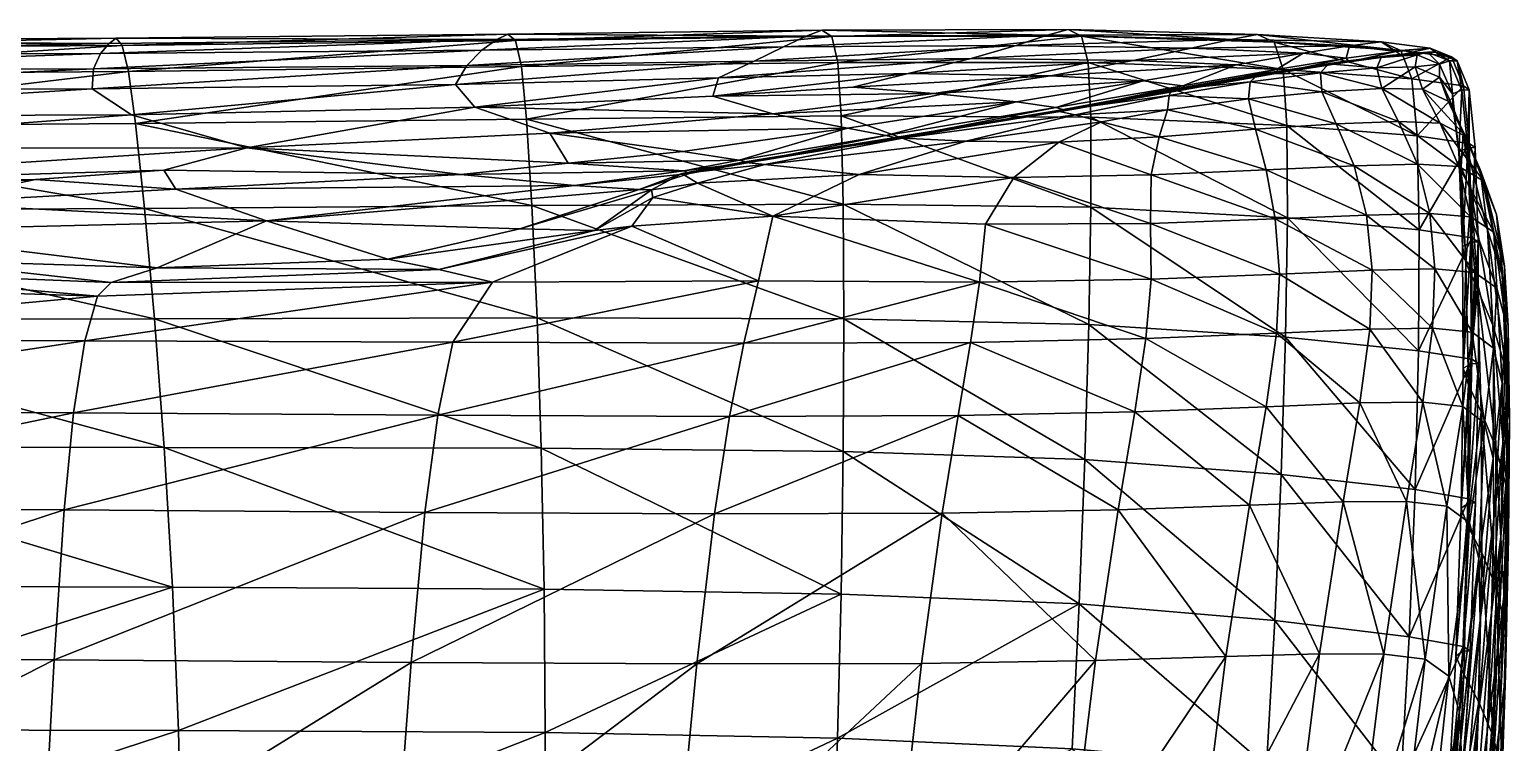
# Model space of a CAD drawing. Header units: centimetres. Extents: x -1118 to 1118, y -522 to 523.
# Drawn here: x 804.7 to 929.8, y 462.2 to 522.5 of the extents above; entities that cross this region are included whole.
import ezdxf

# ---------------------------------------------------------------- set-up
doc = ezdxf.new("R2010")
doc.units = ezdxf.units.CM
doc.layers.add('fabric', color=7, linetype='Continuous', true_color=0x9ab9e5)

msp = doc.modelspace()

# ---------------------------------------------------------------- meshes
at = {"layer": 'fabric', "color": 124, "true_color": 0x009980}
mesh = msp.add_polyface(dxfattribs=at)
corners = [(26.56, 375.53, 434.46), (43.84, 375.34, 435.52), (43.82, 383.59, 436.29), (26.56, 368.37, 432.71), (43.84, 368.04, 433.74), (26.54, 351.67, 423.91), (43.78, 351.02, 424.77), (43.81, 355.95, 428.11), (26.52, 347.14, 420.05), (43.75, 346.41, 420.85), (26.46, 331.48, 401.79), (43.59, 330.63, 402.46), (43.65, 336.61, 410), (26.43, 323.85, 391.55), (43.5, 322.98, 392.2), (26.34, 437.72, 419.63), (43.27, 438.2, 420.61), (43.07, 450.91, 413.68), (26.4, 425.42, 425.41), (43.44, 425.84, 426.42), (26.16, 463.07, 404.96), (42.84, 463.66, 405.87), (42.59, 476.17, 397.43), (26.25, 450.37, 412.73), (26.46, 413.76, 429.84), (43.58, 414.09, 430.87), (26.5, 402.84, 432.92), (43.69, 403.06, 433.98), (25.97, 487.49, 387.74), (42.33, 488.15, 388.6), (42.08, 499.06, 379.93), (26.07, 475.54, 396.54), (25.78, 507.61, 371.19), (41.85, 508.35, 371.98), (41.66, 515.49, 365.29), (25.87, 498.36, 379.1), (25.65, 519, 359.89), (41.53, 519.92, 360.43), (41.45, 522.21, 356.92), (25.7, 514.68, 364.58), (29.91, 80.27, -63.45), (43.62, 78.92, -62.11), (40.95, 77.08, -58.12), (26.07, 240.48, 268.24), (42.59, 239.57, 268.82), (42.83, 261.6, 302.67), (25.97, 218.02, 232.47), (42.35, 217.1, 233.03), (26.25, 282.87, 332.52), (43.05, 281.97, 333.13), (43.24, 299.47, 358.73), (26.16, 262.5, 302.08), (25.73, 156.6, 125.86), (41.74, 155.65, 126.38), (41.92, 174.82, 160.92), (25.66, 139.17, 93.53), (41.57, 138.21, 94.04), (25.88, 196.34, 196.22), (42.13, 195.41, 196.77), (25.8, 175.76, 160.39), (26.56, 362.05, 430.21), (43.83, 361.6, 431.19), (26.55, 356.51, 427.19), (26.51, 342.53, 415.28), (43.71, 341.74, 416.03), (26.49, 337.43, 409.3), (26.38, 313.75, 377.39), (43.39, 312.87, 378.02), (26.32, 300.36, 358.11), (26.53, 392.77, 434.71), (43.77, 392.87, 435.78), (26.55, 383.63, 435.21), (923.9, 434.56, 248.59), (921.92, 414.18, 221.34), (921.82, 418.87, 218.52), (923.9, 440.4, 245.03), (925.74, 452.24, 273.93), (925.83, 459.73, 269.23), (925.44, 442.57, 279.94), (923.68, 426.56, 253.44), (921.78, 407.41, 224.96)]
mesh.append_faces([[corners[k] for k in face] for face in [(0, 1, 2), (3, 4, 1), (5, 6, 7), (8, 9, 6), (10, 11, 12), (13, 14, 11), (15, 16, 17), (18, 19, 16), (20, 21, 22), (23, 17, 21), (24, 25, 19), (26, 27, 25), (28, 29, 30), (31, 22, 29), (32, 33, 34), (35, 30, 33), (36, 37, 38), (39, 34, 37), (40, 41, 42), (43, 44, 45), (46, 47, 44), (48, 49, 50), (51, 45, 49), (52, 53, 54), (55, 56, 53), (57, 58, 47), (59, 54, 58), (60, 61, 4), (62, 7, 61), (63, 64, 9), (65, 12, 64), (66, 67, 14), (68, 50, 67), (69, 70, 27), (71, 2, 70), (72, 73, 74), (74, 75, 72), (76, 72, 75), (75, 77, 76), (72, 76, 78), (78, 79, 72), (73, 72, 79), (79, 80, 73)]], dxfattribs={"vtx2": -1, "color": 124})
at = {"layer": 'fabric', "color": 112, "true_color": 0x00d879}
mesh = msp.add_polyface(dxfattribs=at)
corners = [(814.4, 507.39, 372.29), (813.63, 514.56, 365.47), (773.95, 514.29, 365.23), (815.24, 498.06, 380.43), (774.98, 507.2, 372.1), (847.59, 498.14, 380.42), (847.16, 507.64, 372.35), (816.05, 487.18, 389.26), (776.16, 497.98, 380.27), (847.95, 487.11, 389.19), (844.2, 521.66, 353.11), (811.4, 521.34, 352.43), (811.99, 521.77, 354.63), (772.22, 521.55, 354.11), (772.64, 520.9, 356.76), (812.5, 521.17, 357.18), (845.12, 522.13, 355.2), (813.03, 518.96, 360.62), (846.28, 519.38, 360.9), (845.78, 521.58, 357.61), (773.2, 518.67, 360.29), (809.97, 517.49, 344.23), (813.3, 515.29, 340.55), (772.46, 515.16, 339.74), (810.08, 519.19, 347.34), (841.64, 519.48, 348.17), (840.7, 517.86, 345.22), (842.32, 515.94, 342.02), (810.66, 520.48, 350.03), (771.53, 520.36, 349.4), (842.92, 520.76, 350.78), (809.33, 496.2, 307.72), (810.41, 499.96, 314.38), (843.83, 501.14, 316.85), (840.47, 496.07, 307.94), (808.37, 490.1, 297.05), (839.19, 489.9, 297.14), (834.98, 503.11, 320.72), (815.47, 502.36, 319.23), (824.7, 506.34, 326.2), (789.9, 505.48, 324.14), (794.44, 503.03, 319.97), (795.54, 507.83, 328.16), (817.05, 509.01, 330.56), (850.76, 509.33, 331.59), (811.58, 501.12, 316.75), (839.29, 502.21, 319.05), (785.57, 502.17, 318.11), (775.23, 509.41, 330.01), (816.02, 510.62, 332.93), (805.16, 509.82, 331.55), (841.15, 510.25, 332.91), (823.04, 512.51, 336.15), (775.4, 512.48, 335.23)]
mesh.append_faces([[corners[k] for k in face] for face in [(0, 1, 2), (3, 0, 4), (0, 3, 5), (1, 0, 6), (7, 3, 8), (3, 7, 9), (10, 11, 12), (13, 12, 11), (14, 15, 12), (16, 12, 15), (2, 1, 17), (18, 17, 1), (19, 15, 17), (20, 17, 15), (21, 22, 23), (21, 24, 25), (25, 26, 21), (22, 21, 26), (26, 27, 22), (11, 28, 29), (28, 11, 10), (24, 28, 30), (30, 25, 24), (31, 32, 33), (33, 34, 31), (35, 31, 34), (34, 36, 35), (37, 38, 39), (40, 39, 38), (38, 41, 40), (39, 40, 42), (42, 43, 39), (44, 39, 43), (45, 46, 33), (33, 32, 45), (47, 45, 32), (41, 38, 45), (46, 45, 38), (38, 37, 46), (48, 49, 50), (43, 50, 49), (49, 51, 43), (50, 43, 42), (52, 49, 48), (22, 52, 53), (52, 22, 27), (51, 49, 52)]], dxfattribs={"vtx2": -1, "color": 112})
mesh = msp.add_polyface(dxfattribs=at)
corners = [(846.7, 514.94, 365.63), (847.16, 507.64, 372.35), (873.48, 507.75, 372.02), (847.59, 498.14, 380.42), (873.54, 498.05, 379.97), (814.4, 507.39, 372.29), (813.63, 514.56, 365.47), (847.95, 487.11, 389.19), (815.24, 498.06, 380.43), (870.35, 521.95, 353.62), (844.2, 521.66, 353.11), (845.12, 522.13, 355.2), (871.67, 522.45, 355.55), (845.78, 521.58, 357.61), (811.99, 521.77, 354.63), (812.5, 521.17, 357.18), (846.28, 519.38, 360.9), (813.03, 518.96, 360.62), (873.04, 519.72, 360.89), (872.53, 521.92, 357.78), (841.64, 519.48, 348.17), (842.92, 520.76, 350.78), (868.43, 521.05, 351.4), (862.95, 518.42, 346.36), (862.47, 516.89, 343.82), (842.32, 515.94, 342.02), (840.7, 517.86, 345.22), (865.95, 519.84, 348.96), (810.66, 520.48, 350.03), (839.19, 489.9, 297.14), (840.47, 496.07, 307.94), (865.09, 495.99, 307.95), (866.31, 501.26, 317.05), (843.83, 501.14, 316.85), (855.62, 505.9, 325.09), (824.7, 506.34, 326.2), (846.13, 505.67, 325.28), (834.98, 503.11, 320.72), (817.05, 509.01, 330.56), (841.15, 510.25, 332.91), (850.76, 509.33, 331.59), (856.24, 508.98, 330.97), (860, 510.56, 333.78), (860.49, 510.34, 333.29), (850.23, 511.22, 334.66), (859.84, 510.35, 332.97), (857.26, 508.96, 330.61), (852.46, 505.53, 324.82), (857.37, 508.32, 329.27), (839.29, 502.21, 319.05), (848.68, 513.75, 338.63), (823.04, 512.51, 336.15), (859.91, 512.21, 336.44), (867.54, 515.38, 341.56)]
mesh.append_faces([[corners[k] for k in face] for face in [(0, 1, 2), (1, 3, 4), (3, 1, 5), (1, 0, 6), (7, 3, 8), (9, 10, 11), (12, 11, 13), (14, 11, 10), (15, 13, 11), (6, 0, 16), (17, 16, 13), (18, 16, 0), (19, 13, 16), (20, 21, 22), (21, 10, 9), (23, 24, 25), (25, 26, 23), (27, 23, 26), (26, 20, 27), (10, 21, 28), (29, 30, 31), (32, 31, 30), (30, 33, 32), (32, 33, 34), (35, 36, 37), (38, 39, 40), (35, 40, 41), (41, 36, 35), (40, 42, 43), (43, 41, 40), (42, 40, 39), (39, 44, 42), (45, 46, 41), (47, 46, 48), (48, 34, 47), (49, 47, 34), (34, 33, 49), (47, 49, 37), (37, 36, 47), (46, 47, 36), (36, 41, 46), (25, 50, 51), (44, 51, 50), (50, 52, 44), (51, 44, 39), (53, 50, 25), (25, 24, 53)]], dxfattribs={"vtx2": -1, "color": 112})
mesh = msp.add_polyface(dxfattribs=at)
corners = [(873.48, 486.83, 388.64), (873.54, 498.05, 379.97), (847.59, 498.14, 380.42), (873.48, 507.75, 372.02), (873.31, 515.21, 365.44), (846.7, 514.94, 365.63), (847.16, 507.64, 372.35), (845.12, 522.13, 355.2), (871.67, 522.45, 355.55), (870.35, 521.95, 353.62), (845.78, 521.58, 357.61), (872.53, 521.92, 357.78), (873.04, 519.72, 360.89), (846.28, 519.38, 360.9), (865.95, 519.84, 348.96), (868.43, 521.05, 351.4), (888.12, 521.16, 351.72), (841.64, 519.48, 348.17), (842.92, 520.76, 350.78), (862.95, 518.42, 346.36), (884.31, 520.05, 349.49), (878.97, 518.79, 347.17), (862.47, 516.89, 343.82), (874.31, 517.63, 345.23), (865.09, 495.99, 307.95), (866.31, 501.26, 317.05), (885.02, 501.14, 316.6), (863.86, 489.8, 297.12), (884.26, 496.06, 307.8), (867.53, 506.72, 326.36), (855.62, 505.9, 325.09), (857.37, 508.32, 329.27), (861.16, 509.51, 331.2), (874.83, 510.25, 332.32), (866.85, 511.1, 333.88), (883.86, 513.08, 337.12), (878.51, 513.34, 337.69), (860, 510.56, 333.78), (864.69, 511.48, 335.34), (865.54, 511.27, 334.87), (860.49, 510.34, 333.29), (850.23, 511.22, 334.66), (859.91, 512.21, 336.44), (877.08, 513.54, 338.86), (878.04, 513.32, 338.36), (873.85, 514.17, 339.82), (865.01, 511.29, 334.56), (877.54, 513.33, 338.04), (859.84, 510.35, 332.97), (857.26, 508.96, 330.61), (856.24, 508.98, 330.97), (881.15, 517.1, 344.54), (867.54, 515.38, 341.56), (848.68, 513.75, 338.63)]
mesh.append_faces([[corners[k] for k in face] for face in [(0, 1, 2), (3, 4, 5), (1, 3, 6), (7, 8, 9), (10, 11, 8), (5, 4, 12), (13, 12, 11), (14, 15, 16), (15, 14, 17), (9, 15, 18), (19, 14, 20), (20, 21, 19), (22, 19, 21), (21, 23, 22), (24, 25, 26), (27, 24, 28), (26, 25, 29), (30, 29, 25), (29, 30, 31), (31, 32, 29), (33, 29, 32), (32, 34, 33), (35, 33, 34), (34, 36, 35), (37, 38, 39), (39, 40, 37), (38, 37, 41), (41, 42, 38), (43, 44, 39), (39, 38, 43), (45, 43, 38), (38, 42, 45), (46, 47, 36), (36, 34, 46), (47, 46, 39), (39, 44, 47), (48, 46, 34), (34, 32, 48), (49, 48, 32), (32, 31, 49), (50, 40, 48), (46, 48, 40), (40, 39, 46), (51, 52, 22), (22, 23, 51), (53, 52, 45), (45, 42, 53)]], dxfattribs={"vtx2": -1, "color": 112})
mesh = msp.add_polyface(dxfattribs=at)
corners = [(871.67, 522.45, 355.55), (892.52, 522.5, 355.49), (890.74, 522.02, 353.76), (870.35, 521.95, 353.62), (872.53, 521.92, 357.78), (893.63, 521.95, 357.51), (894.21, 519.71, 360.4), (873.04, 519.72, 360.89), (873.31, 515.21, 365.44), (894.43, 515.11, 364.75), (907.76, 516.66, 342.79), (900.92, 515.72, 341.33), (901.05, 516.94, 343.55), (891.51, 515.65, 341.6), (901.24, 517.43, 344.6), (907.91, 518.1, 345.5), (868.43, 521.05, 351.4), (888.12, 521.16, 351.72), (884.31, 520.05, 349.49), (865.95, 519.84, 348.96), (902.22, 517.76, 346.06), (902.75, 517.5, 345.46), (892.33, 515.67, 342.35), (891.48, 515.91, 342.9), (898.87, 518.16, 346.7), (888.13, 516.39, 343.64), (906.73, 519.53, 349.14), (910.13, 519.13, 348.49), (908.6, 518.74, 346.85), (902.11, 517.51, 345.1), (891.8, 515.68, 342.01), (909.65, 518.86, 347.46), (867.54, 515.38, 341.56), (881.15, 517.1, 344.54), (891.03, 518.6, 347.18), (874.31, 517.63, 345.23), (878.97, 518.79, 347.17), (898.02, 519.89, 349.51), (902.92, 520.93, 351.58), (906.26, 521.67, 353.36), (912.38, 520.51, 351.08), (908.54, 522.08, 354.85), (909.95, 521.45, 356.63), (910.71, 519.12, 359.28), (911.01, 514.39, 363.4)]
mesh.append_faces([[corners[k] for k in face] for face in [(0, 1, 2), (2, 3, 0), (1, 0, 4), (4, 5, 1), (6, 7, 8), (8, 9, 6), (7, 6, 5), (5, 4, 7), (10, 11, 12), (13, 14, 12), (15, 12, 14), (16, 3, 2), (2, 17, 16), (17, 18, 19), (20, 21, 22), (22, 23, 20), (24, 20, 23), (23, 25, 24), (20, 24, 26), (21, 20, 27), (28, 14, 29), (30, 29, 14), (14, 13, 30), (29, 30, 22), (22, 21, 29), (31, 29, 21), (32, 33, 25), (34, 33, 35), (35, 36, 34), (37, 34, 36), (36, 18, 37), (34, 37, 26), (26, 24, 34), (33, 34, 24), (24, 25, 33), (38, 37, 18), (18, 17, 38), (39, 38, 17), (17, 2, 39), (37, 38, 40), (41, 39, 2), (2, 1, 41), (42, 41, 1), (1, 5, 42), (43, 42, 5), (5, 6, 43), (6, 9, 44)]], dxfattribs={"vtx2": -1, "color": 112})
mesh = msp.add_polyface(dxfattribs=at)
corners = [(900.92, 515.72, 341.33), (907.76, 516.66, 342.79), (908.36, 514.1, 338.08), (915.17, 514.55, 338.7), (913.97, 517.25, 343.83), (920.44, 514.74, 339.21), (919.04, 517.52, 344.61), (913.87, 518.86, 346.93), (918.63, 519.26, 348.01), (907.91, 518.1, 345.5), (908.6, 518.74, 346.85), (914.53, 519.62, 348.55), (919, 520.14, 349.87), (901.05, 516.94, 343.55), (901.24, 517.43, 344.6), (920.25, 520.66, 351.79), (916.3, 521.14, 352.64), (918.98, 521.46, 353.92), (916.03, 520.08, 350.34), (916.28, 519.79, 349.64), (910.38, 518.86, 347.83), (910.13, 519.13, 348.49), (912.38, 520.51, 351.08), (906.73, 519.53, 349.14), (902.22, 517.76, 346.06), (902.75, 517.5, 345.46), (915.56, 519.78, 349.25), (919.94, 520.34, 350.65), (909.65, 518.86, 347.46), (920.63, 520.36, 351.05), (902.11, 517.51, 345.1), (902.92, 520.93, 351.58), (906.26, 521.67, 353.36), (898.02, 519.89, 349.51), (908.54, 522.08, 354.85), (909.95, 521.45, 356.63), (920.66, 520.75, 355.5), (911.01, 514.39, 363.4), (910.71, 519.12, 359.28), (894.21, 519.71, 360.4), (922.02, 513.51, 361.89), (921.59, 518.33, 357.97)]
mesh.append_faces([[corners[k] for k in face] for face in [(0, 1, 2), (3, 2, 1), (1, 4, 3), (5, 3, 4), (4, 6, 5), (7, 8, 6), (6, 4, 7), (9, 7, 4), (4, 1, 9), (7, 9, 10), (10, 11, 7), (8, 7, 11), (11, 12, 8), (13, 9, 1), (14, 10, 9), (15, 16, 17), (18, 19, 20), (20, 21, 18), (22, 18, 21), (21, 23, 22), (18, 22, 16), (16, 15, 18), (19, 18, 15), (23, 21, 24), (21, 20, 25), (26, 27, 12), (12, 11, 26), (28, 26, 11), (11, 10, 28), (26, 28, 20), (20, 19, 26), (27, 26, 19), (19, 29, 27), (30, 28, 10), (25, 20, 28), (31, 32, 16), (16, 22, 31), (22, 23, 33), (34, 35, 36), (36, 17, 34), (32, 34, 17), (17, 16, 32), (37, 38, 39), (38, 37, 40), (40, 41, 38), (35, 38, 41), (41, 36, 35)]], dxfattribs={"vtx2": -1, "color": 112})
mesh = msp.add_polyface(dxfattribs=at)
corners = [(773.95, 514.29, 365.23), (774.98, 507.2, 372.1), (814.4, 507.39, 372.29), (776.16, 497.98, 380.27), (815.24, 498.06, 380.43), (777.34, 487.22, 389.12), (816.05, 487.18, 389.26), (731.38, 487.38, 389.02), (728.67, 507.3, 372.03), (730.01, 498.12, 380.18), (811.4, 521.34, 352.43), (771.88, 521.18, 351.83), (772.22, 521.55, 354.11), (811.99, 521.77, 354.63), (772.64, 520.9, 356.76), (813.03, 518.96, 360.62), (773.2, 518.67, 360.29), (812.5, 521.17, 357.18), (726.69, 518.73, 360.19), (726.13, 520.99, 356.6), (725.77, 521.67, 353.89), (725.56, 521.34, 351.56), (772.46, 515.16, 339.74), (771.37, 517.35, 343.5), (809.97, 517.49, 344.23), (810.08, 519.19, 347.34), (771.32, 519.08, 346.67), (810.66, 520.48, 350.03), (771.53, 520.36, 349.4), (725.42, 520.54, 349.11), (725.4, 519.27, 346.36), (725.5, 517.52, 343.15), (725.76, 515.29, 339.31), (773.29, 501.15, 315.8), (771.21, 496.37, 307.41), (725.66, 496.57, 307.16), (770.68, 490.34, 296.9), (725.41, 490.58, 296.74), (809.33, 496.2, 307.72), (808.37, 490.1, 297.05), (810.41, 499.96, 314.38), (726.5, 509.35, 329.15), (775.23, 509.41, 330.01), (764.08, 505.42, 323.02), (775.4, 512.48, 335.23), (726.2, 512.58, 334.67), (785.57, 502.17, 318.11), (811.58, 501.12, 316.75), (794.44, 503.03, 319.97), (777.48, 505.29, 323.3), (784.84, 508.49, 328.92), (795.54, 507.83, 328.16), (789.9, 505.48, 324.14), (805.16, 509.82, 331.55), (823.04, 512.51, 336.15), (813.3, 515.29, 340.55)]
mesh.append_faces([[corners[k] for k in face] for face in [(0, 1, 2), (1, 3, 4), (3, 5, 6), (7, 5, 3), (8, 1, 0), (9, 3, 1), (10, 11, 12), (13, 12, 14), (15, 16, 0), (17, 14, 16), (0, 16, 18), (16, 14, 19), (14, 12, 20), (12, 11, 21), (22, 23, 24), (25, 24, 23), (23, 26, 25), (27, 25, 26), (26, 28, 27), (28, 11, 10), (11, 28, 29), (28, 26, 30), (26, 23, 31), (23, 22, 32), (33, 34, 35), (34, 36, 37), (38, 39, 36), (36, 34, 38), (40, 38, 34), (34, 33, 40), (41, 42, 43), (32, 22, 44), (45, 44, 42), (40, 33, 46), (47, 46, 48), (49, 46, 33), (33, 43, 49), (50, 49, 43), (43, 42, 50), (49, 50, 51), (51, 52, 49), (46, 49, 52), (52, 48, 46), (53, 50, 42), (51, 50, 53), (42, 44, 54), (44, 22, 55)]], dxfattribs={"vtx2": -1, "color": 112})
mesh = msp.add_polyface(dxfattribs=at)
corners = [(923.97, 514.6, 339.69), (920.44, 514.74, 339.21), (919.04, 517.52, 344.61), (922.49, 517.48, 345.27), (926.14, 513.46, 340.66), (924.66, 516.46, 346.35), (925.09, 515.88, 352.37), (925.01, 517.07, 354.76), (925.55, 512.17, 358.55), (925.92, 513.76, 348.38), (923.91, 518.47, 350.18), (923.93, 519.57, 352.42), (921.87, 519.36, 348.91), (918.63, 519.26, 348.01), (922.03, 520.36, 350.98), (919, 520.14, 349.87), (925.94, 517.74, 356.89), (921.59, 518.33, 357.97), (922.02, 513.51, 361.89), (926.43, 512.88, 360.75), (926.44, 517.4, 356.12), (926.95, 512.53, 359.97), (925.41, 519.87, 353.73), (924.93, 520.19, 354.5), (920.66, 520.75, 355.5), (923.13, 520.93, 352.98), (923.57, 520.61, 352.23), (920.63, 520.36, 351.05), (920.25, 520.66, 351.79), (918.98, 521.46, 353.92), (916.28, 519.79, 349.64), (925.8, 517.38, 355.71), (924.76, 519.85, 353.32), (926.31, 512.51, 359.55), (922.9, 520.6, 351.82), (919.94, 520.34, 350.65)]
mesh.append_faces([[corners[k] for k in face] for face in [(0, 1, 2), (2, 3, 0), (4, 0, 3), (3, 5, 4), (6, 7, 8), (6, 9, 5), (5, 10, 6), (7, 6, 10), (10, 11, 7), (12, 3, 2), (2, 13, 12), (14, 12, 13), (13, 15, 14), (12, 14, 11), (11, 10, 12), (3, 12, 10), (10, 5, 3), (16, 17, 18), (18, 19, 16), (20, 16, 19), (19, 21, 20), (16, 20, 22), (22, 23, 16), (17, 16, 23), (23, 24, 17), (25, 26, 27), (27, 28, 25), (29, 25, 28), (25, 29, 24), (24, 23, 25), (26, 25, 23), (23, 22, 26), (28, 27, 30), (8, 7, 31), (32, 31, 7), (7, 11, 32), (31, 32, 22), (22, 20, 31), (33, 31, 20), (34, 32, 11), (11, 14, 34), (35, 34, 14), (14, 15, 35), (34, 35, 27), (27, 26, 34), (32, 34, 26), (26, 22, 32)]], dxfattribs={"vtx2": -1, "color": 112})
mesh = msp.add_polyface(dxfattribs=at)
corners = [(893.92, 486.15, 387.45), (894.26, 497.58, 378.92), (873.54, 498.05, 379.97), (873.48, 507.75, 372.02), (894.44, 507.48, 371.14), (873.31, 515.21, 365.44), (894.43, 515.11, 364.75), (899.08, 496.4, 307.54), (884.26, 496.06, 307.8), (885.02, 501.14, 316.6), (899.52, 501.41, 316.27), (910.13, 496.83, 307.25), (909.27, 490.62, 296.39), (898.16, 490.2, 296.69), (883.22, 489.87, 296.97), (910.39, 501.83, 316.05), (899.49, 506.11, 324.46), (885.53, 506.06, 325.02), (887.91, 510, 331.73), (899.53, 510.22, 331.63), (910.02, 506.5, 324.34), (900.21, 513.45, 337.3), (891.71, 512.98, 336.83), (895.32, 514.72, 339.78), (900.92, 515.72, 341.33), (908.36, 514.1, 338.08), (909.26, 510.65, 331.8), (893.1, 515.29, 340.84), (901.05, 516.94, 343.55), (891.51, 515.65, 341.6), (865.09, 495.99, 307.95), (867.53, 506.72, 326.36), (874.83, 510.25, 332.32), (883.86, 513.08, 337.12), (878.51, 513.34, 337.69), (877.08, 513.54, 338.86), (873.85, 514.17, 339.82), (888.13, 516.39, 343.64), (891.48, 515.91, 342.9), (878.04, 513.32, 338.36), (892.33, 515.67, 342.35), (877.54, 513.33, 338.04), (891.8, 515.68, 342.01), (867.54, 515.38, 341.56), (911.07, 506.6, 369.55), (910.9, 496.51, 377.12)]
mesh.append_faces([[corners[k] for k in face] for face in [(0, 1, 2), (3, 2, 1), (1, 4, 3), (5, 3, 4), (4, 6, 5), (7, 8, 9), (9, 10, 7), (11, 7, 10), (12, 13, 7), (8, 7, 13), (13, 14, 8), (15, 10, 16), (17, 16, 10), (10, 9, 17), (16, 17, 18), (18, 19, 16), (20, 16, 19), (21, 22, 23), (23, 24, 21), (25, 21, 24), (26, 19, 21), (22, 21, 19), (19, 18, 22), (27, 28, 24), (24, 23, 27), (28, 27, 29), (9, 8, 30), (31, 17, 9), (31, 32, 18), (18, 17, 31), (33, 27, 23), (23, 22, 33), (32, 33, 22), (22, 18, 32), (27, 33, 34), (34, 29, 27), (35, 36, 37), (37, 38, 35), (39, 35, 38), (38, 40, 39), (41, 42, 29), (29, 34, 41), (42, 41, 39), (39, 40, 42), (37, 36, 43), (6, 4, 44), (4, 1, 45)]], dxfattribs={"vtx2": -1, "color": 112})
mesh = msp.add_polyface(dxfattribs=at)
corners = [(925.86, 504.18, 364.39), (926.16, 502.82, 361.71), (925.74, 510.89, 356.02), (925.55, 512.17, 358.55), (926.68, 496.92, 307.23), (923.34, 497.26, 307.01), (923.54, 502.28, 315.93), (926.91, 501.96, 316.16), (923.1, 506.95, 324.47), (926.55, 506.67, 324.74), (922.06, 511.14, 332.33), (925.57, 510.92, 332.68), (923.97, 514.6, 339.69), (926.14, 513.46, 340.66), (927.66, 509.7, 333.61), (920.44, 514.74, 339.21), (925.09, 515.88, 352.37), (925.92, 513.76, 348.38), (899.52, 501.41, 316.27), (910.39, 501.83, 316.05), (910.13, 496.83, 307.25), (918.02, 497.18, 307.04), (918.22, 502.18, 315.91), (922.52, 491, 296.11), (917.75, 506.83, 324.34), (910.02, 506.5, 324.34), (909.26, 510.65, 331.8), (916.7, 511, 332.04), (899.49, 506.11, 324.46), (899.53, 510.22, 331.63), (900.21, 513.45, 337.3), (908.36, 514.1, 338.08), (915.17, 514.55, 338.7), (922.2, 505.59, 367.85), (926.66, 504.91, 366.64), (926.43, 512.88, 360.75), (922.02, 513.51, 361.89), (922.14, 495.36, 375.23), (926.66, 494.63, 373.95), (926.31, 512.51, 359.55), (925.8, 517.38, 355.71), (911.07, 506.6, 369.55), (911.01, 514.39, 363.4), (894.43, 515.11, 364.75), (910.9, 496.51, 377.12), (894.44, 507.48, 371.14)]
mesh.append_faces([[corners[k] for k in face] for face in [(0, 1, 2), (2, 3, 0), (4, 5, 6), (6, 7, 4), (8, 9, 7), (7, 6, 8), (9, 8, 10), (10, 11, 9), (12, 13, 14), (14, 11, 12), (15, 12, 11), (11, 10, 15), (3, 2, 16), (17, 16, 2), (18, 19, 20), (21, 20, 19), (19, 22, 21), (5, 21, 22), (22, 6, 5), (21, 5, 23), (24, 8, 6), (6, 22, 24), (25, 24, 22), (22, 19, 25), (24, 25, 26), (26, 27, 24), (8, 24, 27), (27, 10, 8), (28, 25, 19), (29, 26, 25), (30, 31, 26), (32, 15, 10), (10, 27, 32), (31, 32, 27), (27, 26, 31), (33, 34, 35), (35, 36, 33), (34, 33, 37), (37, 38, 34), (0, 3, 39), (40, 39, 3), (41, 42, 43), (44, 41, 45), (41, 44, 37), (37, 33, 41), (42, 41, 33), (33, 36, 42)]], dxfattribs={"vtx2": -1, "color": 112})
mesh = msp.add_polyface(dxfattribs=at)
corners = [(929.83, 489.55, 337.13), (929.72, 497.44, 331.36), (929.22, 501.77, 339.19), (928.44, 497.51, 351.76), (927.99, 505.59, 346.17), (926.62, 508.69, 351.91), (927.14, 500.57, 357.48), (929.52, 493.79, 344.87), (926.16, 502.82, 361.71), (925.74, 510.89, 356.02), (925.86, 504.18, 364.39), (925.92, 493.87, 371.64), (926.36, 492.46, 368.84), (928.5, 495.56, 308.16), (926.68, 496.92, 307.23), (926.91, 501.96, 316.16), (928.77, 500.64, 317.08), (929.21, 492.61, 310.23), (929.54, 497.73, 319.16), (929.42, 502.51, 327.7), (929.68, 492.65, 322.86), (928.51, 505.39, 325.66), (927.66, 509.7, 333.61), (928.74, 506.87, 335.61), (926.55, 506.67, 324.74), (925.57, 510.92, 332.68), (927.35, 510.68, 342.65), (926.14, 513.46, 340.66), (924.66, 516.46, 346.35), (925.92, 513.76, 348.38), (926.66, 504.91, 366.64), (927.2, 504.56, 365.85), (926.95, 512.53, 359.97), (926.43, 512.88, 360.75), (926.66, 494.63, 373.95), (927.21, 494.28, 373.15), (926.57, 504.54, 365.43), (926.59, 494.25, 372.73), (926.31, 512.51, 359.55), (926.44, 517.4, 356.12)]
mesh.append_faces([[corners[k] for k in face] for face in [(0, 1, 2), (3, 4, 5), (5, 6, 3), (4, 3, 7), (7, 2, 4), (8, 6, 5), (5, 9, 8), (8, 10, 11), (11, 12, 8), (6, 8, 12), (13, 14, 15), (15, 16, 13), (17, 13, 16), (16, 18, 17), (19, 1, 20), (20, 18, 19), (21, 19, 18), (18, 16, 21), (19, 21, 22), (22, 23, 19), (1, 19, 23), (23, 2, 1), (24, 21, 16), (16, 15, 24), (21, 24, 25), (25, 22, 21), (26, 27, 28), (28, 29, 26), (4, 26, 29), (29, 5, 4), (26, 4, 2), (2, 23, 26), (27, 26, 23), (23, 22, 27), (9, 5, 29), (30, 31, 32), (32, 33, 30), (31, 30, 34), (34, 35, 31), (36, 37, 11), (11, 10, 36), (38, 36, 10), (36, 38, 32), (32, 31, 36), (37, 36, 31), (31, 35, 37), (39, 32, 38)]], dxfattribs={"vtx2": -1, "color": 112})
mesh = msp.add_polyface(dxfattribs=at)
corners = [(927.2, 464.58, 293.49), (927.36, 472.57, 288.24), (928.51, 481.11, 302.86), (928.32, 473.2, 308.34), (929.12, 479.66, 319.56), (929.28, 487.51, 313.88), (929.68, 492.65, 322.86), (929.62, 484.83, 328.65), (928.79, 469.68, 326.7), (929.38, 474.86, 335.94), (927.96, 463.13, 315.24), (928.98, 463.36, 344.13), (929.76, 479.5, 344.4), (929.51, 467.92, 352.57), (929.64, 483.61, 352.04), (929.54, 471.91, 360.1), (929.83, 489.55, 337.13), (929.72, 497.44, 331.36), (929.22, 501.77, 339.19), (929.52, 493.79, 344.87), (928.7, 487.2, 358.82), (928.44, 497.51, 351.76), (927.14, 500.57, 357.48), (927.44, 490.18, 364.5), (928.72, 475.38, 366.76), (927.49, 478.28, 372.39), (928.47, 462.78, 375), (926.3, 480.59, 376.8), (926.36, 492.46, 368.84), (926.68, 496.92, 307.23), (928.5, 495.56, 308.16), (927.72, 489.24, 297.27), (925.89, 490.63, 296.35), (929.21, 492.61, 310.23), (929.54, 497.73, 319.16), (928.45, 486.26, 299.31), (927.25, 477.78, 284.82), (926.45, 480.8, 282.84), (926.41, 482.85, 382.07), (926.98, 482.49, 381.26), (927.21, 494.28, 373.15), (926.66, 494.63, 373.95), (926.36, 482.46, 380.84), (926.59, 494.25, 372.73)]
mesh.append_faces([[corners[k] for k in face] for face in [(0, 1, 2), (2, 3, 0), (4, 5, 6), (6, 7, 4), (8, 4, 7), (7, 9, 8), (10, 3, 4), (5, 4, 3), (3, 2, 5), (11, 9, 12), (13, 12, 14), (14, 15, 13), (16, 12, 9), (9, 7, 16), (17, 16, 7), (7, 6, 17), (18, 19, 16), (12, 16, 19), (19, 14, 12), (20, 21, 22), (22, 23, 20), (21, 20, 14), (14, 19, 21), (24, 20, 23), (23, 25, 24), (26, 24, 25), (20, 24, 15), (15, 14, 20), (27, 25, 23), (23, 28, 27), (28, 23, 22), (29, 30, 31), (31, 32, 29), (5, 33, 34), (34, 6, 5), (33, 5, 2), (2, 35, 33), (30, 33, 35), (35, 31, 30), (36, 37, 31), (31, 35, 36), (1, 36, 35), (35, 2, 1), (38, 39, 40), (40, 41, 38), (42, 43, 40), (40, 39, 42)]], dxfattribs={"vtx2": -1, "color": 112})
mesh = msp.add_polyface(dxfattribs=at)
corners = [(873, 462.6, 405.55), (892.85, 461.71, 404.15), (893.44, 473.95, 396.08), (873.3, 474.77, 397.39), (848.29, 463.07, 406.26), (848.2, 475.2, 398.02), (848.23, 450.89, 413.77), (872.6, 450.45, 413), (817.25, 463.26, 406.45), (817.55, 451.03, 414.02), (873.48, 486.83, 388.64), (893.92, 486.15, 387.45), (873.54, 498.05, 379.97), (847.59, 498.14, 380.42), (847.95, 487.11, 389.19), (816.05, 487.18, 389.26), (896.74, 481.92, 282.18), (907.84, 482.3, 281.89), (905.86, 469.51, 263.05), (894.83, 469.18, 263.32), (881.86, 481.62, 282.46), (880.12, 468.92, 263.58), (883.22, 489.87, 296.97), (898.16, 490.2, 296.69), (884.26, 496.06, 307.8), (863.86, 489.8, 297.12), (865.09, 495.99, 307.95), (839.19, 489.9, 297.14), (862.59, 481.56, 282.62), (861.11, 468.89, 263.76), (836.94, 469.01, 263.84), (838.1, 481.68, 282.68), (892.43, 449.62, 239.4), (877.91, 449.41, 239.64), (903.36, 449.88, 239.17), (859.23, 449.39, 239.8), (835.47, 449.51, 239.9), (894.26, 497.58, 378.92), (910.54, 484.9, 385.46), (909.99, 472.56, 393.93), (909.29, 460.24, 401.92), (908.5, 448.08, 409.27)]
mesh.append_faces([[corners[k] for k in face] for face in [(0, 1, 2), (2, 3, 0), (4, 0, 3), (3, 5, 4), (0, 4, 6), (6, 7, 0), (1, 0, 7), (8, 4, 5), (9, 6, 4), (10, 3, 2), (2, 11, 10), (12, 10, 11), (13, 14, 10), (3, 10, 14), (14, 5, 3), (5, 14, 15), (16, 17, 18), (18, 19, 16), (20, 16, 19), (19, 21, 20), (16, 20, 22), (22, 23, 16), (17, 16, 23), (24, 22, 25), (26, 25, 27), (28, 25, 22), (22, 20, 28), (29, 28, 20), (20, 21, 29), (28, 29, 30), (30, 31, 28), (25, 28, 31), (31, 27, 25), (19, 32, 33), (33, 21, 19), (32, 19, 18), (18, 34, 32), (35, 29, 21), (21, 33, 35), (29, 35, 36), (36, 30, 29), (37, 11, 38), (39, 38, 11), (11, 2, 39), (40, 39, 2), (2, 1, 40), (41, 40, 1)]], dxfattribs={"vtx2": -1, "color": 112})
mesh = msp.add_polyface(dxfattribs=at)
corners = [(926.3, 480.59, 376.8), (925.74, 482.06, 379.71), (925.31, 469.54, 387.99), (925.98, 468.01, 385), (927.49, 478.28, 372.39), (926.36, 492.46, 368.84), (925.92, 493.87, 371.64), (923.34, 497.26, 307.01), (926.68, 496.92, 307.23), (925.89, 490.63, 296.35), (922.52, 491, 296.11), (926.45, 480.8, 282.84), (927.25, 477.78, 284.82), (925.62, 464.79, 266.04), (924.72, 467.84, 264.1), (924.55, 482.21, 281.9), (922.71, 469.28, 263.17), (921.13, 482.61, 281.64), (919.2, 469.71, 262.88), (927.72, 489.24, 297.27), (915.76, 482.58, 281.67), (913.78, 469.73, 262.87), (907.84, 482.3, 281.89), (905.86, 469.51, 263.05), (909.27, 490.62, 296.39), (917.19, 490.94, 296.16), (898.16, 490.2, 296.69), (899.08, 496.4, 307.54), (910.13, 496.83, 307.25), (918.02, 497.18, 307.04), (926.41, 482.85, 382.07), (921.85, 483.62, 383.41), (921.35, 471.17, 391.76), (925.93, 470.35, 390.38), (926.98, 482.49, 381.26), (926.52, 469.99, 389.57), (926.66, 494.63, 373.95), (922.14, 495.36, 375.23), (926.36, 482.46, 380.84), (925.9, 469.95, 389.15), (926.59, 494.25, 372.73), (910.54, 484.9, 385.46), (910.9, 496.51, 377.12), (894.26, 497.58, 378.92), (909.99, 472.56, 393.93)]
mesh.append_faces([[corners[k] for k in face] for face in [(0, 1, 2), (2, 3, 0), (4, 0, 3), (1, 0, 5), (5, 6, 1), (7, 8, 9), (9, 10, 7), (11, 12, 13), (13, 14, 11), (15, 11, 14), (14, 16, 15), (17, 15, 16), (16, 18, 17), (15, 17, 10), (10, 9, 15), (11, 15, 9), (9, 19, 11), (20, 17, 18), (18, 21, 20), (22, 20, 21), (21, 23, 22), (20, 22, 24), (24, 25, 20), (17, 20, 25), (25, 10, 17), (26, 24, 22), (27, 28, 24), (10, 25, 29), (28, 29, 25), (25, 24, 28), (30, 31, 32), (32, 33, 30), (34, 30, 33), (33, 35, 34), (31, 30, 36), (36, 37, 31), (38, 39, 2), (2, 1, 38), (40, 38, 1), (1, 6, 40), (39, 38, 34), (34, 35, 39), (41, 42, 43), (41, 44, 32), (32, 31, 41), (42, 41, 31), (31, 37, 42)]], dxfattribs={"vtx2": -1, "color": 112})
mesh = msp.add_polyface(dxfattribs=at)
corners = [(847.78, 427.08, 426.03), (817.61, 427.01, 426.31), (817.38, 415.62, 430.72), (780.22, 415.3, 430.73), (780.33, 426.79, 426.35), (779.91, 404.5, 433.88), (847.42, 415.78, 430.5), (817, 404.91, 433.94), (735.12, 415.01, 430.8), (848.2, 475.2, 398.02), (816.75, 475.38, 398.15), (817.25, 463.26, 406.45), (779.25, 463.34, 406.38), (778.42, 475.48, 398.03), (779.85, 451.03, 414), (817.55, 451.03, 414.02), (848.29, 463.07, 406.26), (817.67, 438.88, 420.69), (780.21, 438.77, 420.72), (848.06, 438.84, 420.41), (848.23, 450.89, 413.77), (733.66, 463.44, 406.32), (734.41, 451.04, 414), (735.14, 426.58, 426.42), (734.91, 438.67, 420.76), (816.05, 487.18, 389.26), (777.34, 487.22, 389.12), (732.64, 475.64, 397.93), (770.68, 490.34, 296.9), (770.2, 482.17, 282.6), (725.14, 482.42, 282.5), (807.58, 481.9, 282.67), (806.75, 469.23, 263.87), (769.66, 469.49, 263.83), (808.37, 490.1, 297.05), (839.19, 489.9, 297.14), (838.1, 481.68, 282.68), (836.94, 469.01, 263.84), (804.49, 428.16, 213.51), (803.28, 409.42, 187.19), (767.32, 409.56, 187.19), (768.16, 428.34, 213.51), (833.83, 427.99, 213.47), (832.21, 409.29, 187.16), (805.69, 449.71, 239.94), (768.97, 449.93, 239.93), (835.47, 449.51, 239.9)]
mesh.append_faces([[corners[k] for k in face] for face in [(0, 1, 2), (3, 2, 1), (1, 4, 3), (2, 3, 5), (6, 2, 7), (8, 3, 4), (9, 10, 11), (12, 11, 10), (10, 13, 12), (11, 12, 14), (14, 15, 11), (16, 11, 15), (17, 18, 4), (4, 1, 17), (19, 17, 1), (20, 15, 17), (18, 17, 15), (15, 14, 18), (21, 12, 13), (22, 14, 12), (23, 4, 18), (24, 18, 14), (10, 25, 26), (26, 13, 10), (25, 10, 9), (27, 13, 26), (28, 29, 30), (31, 32, 33), (33, 29, 31), (34, 31, 29), (29, 28, 34), (31, 34, 35), (35, 36, 31), (32, 31, 36), (36, 37, 32), (38, 39, 40), (40, 41, 38), (39, 38, 42), (42, 43, 39), (44, 38, 41), (41, 45, 44), (32, 44, 45), (45, 33, 32), (44, 32, 37), (37, 46, 44), (38, 44, 46), (46, 42, 38)]], dxfattribs={"vtx2": -1, "color": 112})
mesh = msp.add_polyface(dxfattribs=at)
corners = [(925.39, 455.51, 392.85), (926.73, 453.09, 388.39), (927.26, 465.66, 380.54), (925.98, 468.01, 385), (924.65, 457.09, 395.87), (925.31, 469.54, 387.99), (929.22, 459.38, 368.47), (928.47, 462.78, 375), (927.95, 450.16, 382.93), (927.36, 472.57, 288.24), (927.2, 464.58, 293.49), (925.74, 452.24, 273.93), (925.83, 459.73, 269.23), (926.85, 454.43, 300.1), (928.32, 473.2, 308.34), (927.96, 463.13, 315.24), (929.12, 479.66, 319.56), (928.79, 469.68, 326.7), (928.32, 458.15, 334.75), (929.38, 474.86, 335.94), (928.98, 463.36, 344.13), (927.75, 445.67, 343.16), (927.47, 451.52, 323.04), (929.51, 467.92, 352.57), (929.08, 455.46, 361.05), (928.46, 450.92, 352.65), (929.76, 479.5, 344.4), (929.54, 471.91, 360.1), (927.49, 478.28, 372.39), (928.72, 475.38, 366.76), (927.25, 477.78, 284.82), (925.62, 464.79, 266.04), (923.57, 444.92, 242.25), (922.53, 447.99, 240.35), (924.72, 467.84, 264.1), (922.71, 469.28, 263.17), (920.39, 449.46, 239.41), (916.77, 449.95, 239.09), (919.2, 469.71, 262.88), (911.28, 450.04, 239.04), (913.78, 469.73, 262.87), (903.36, 449.88, 239.17), (905.86, 469.51, 263.05), (925.23, 457.94, 398.26), (925.83, 457.56, 397.46), (926.52, 469.99, 389.57), (925.93, 470.35, 390.38), (920.64, 458.79, 399.67), (921.35, 471.17, 391.76), (925.9, 469.95, 389.15), (925.21, 457.53, 397.04), (909.99, 472.56, 393.93), (909.29, 460.24, 401.92)]
mesh.append_faces([[corners[k] for k in face] for face in [(0, 1, 2), (2, 3, 0), (4, 0, 3), (3, 5, 4), (6, 7, 8), (1, 8, 7), (7, 2, 1), (9, 10, 11), (11, 12, 9), (13, 10, 14), (14, 15, 13), (16, 17, 15), (18, 17, 19), (19, 20, 18), (21, 18, 20), (17, 18, 22), (22, 15, 17), (23, 24, 25), (25, 20, 23), (26, 23, 20), (24, 23, 27), (27, 6, 24), (28, 2, 7), (29, 7, 6), (6, 27, 29), (3, 2, 28), (30, 9, 12), (12, 31, 30), (32, 31, 12), (33, 34, 31), (35, 36, 37), (37, 38, 35), (36, 35, 34), (39, 40, 38), (38, 37, 39), (40, 39, 41), (41, 42, 40), (43, 44, 45), (45, 46, 43), (47, 43, 46), (46, 48, 47), (49, 50, 4), (4, 5, 49), (50, 49, 45), (45, 44, 50), (51, 52, 47), (47, 48, 51)]], dxfattribs={"vtx2": -1, "color": 112})
mesh = msp.add_polyface(dxfattribs=at)
corners = [(925.39, 455.51, 392.85), (924.65, 457.09, 395.87), (923.83, 444.84, 403.2), (924.62, 443.2, 400.18), (926.73, 453.09, 388.39), (926, 440.7, 395.75), (928.47, 442.75, 369.22), (927.82, 438.16, 360.88), (928.46, 450.92, 352.65), (929.08, 455.46, 361.05), (928.66, 446.71, 376.52), (929.22, 459.38, 368.47), (927.94, 434.12, 384.09), (927.95, 450.16, 382.93), (927.23, 437.67, 390.38), (927.12, 432.84, 351.36), (927.75, 445.67, 343.16), (926.85, 454.43, 300.1), (926.39, 442.73, 307.61), (925.03, 430.99, 287.08), (925.44, 442.57, 279.94), (927.96, 463.13, 315.24), (927.47, 451.52, 323.04), (925.88, 430.1, 315.58), (927.2, 464.58, 293.49), (925.74, 452.24, 273.93), (928.98, 463.36, 344.13), (928.32, 458.15, 334.75), (926.91, 438.97, 331.25), (925.83, 459.73, 269.23), (923.9, 440.4, 245.03), (923.57, 444.92, 242.25), (925.62, 464.79, 266.04), (922.53, 447.99, 240.35), (914.12, 428.16, 212.86), (916.77, 449.95, 239.09), (920.39, 449.46, 239.41), (924.72, 467.84, 264.1), (917.86, 427.61, 213.21), (908.57, 428.33, 212.77), (911.28, 450.04, 239.04), (900.65, 428.25, 212.86), (903.36, 449.88, 239.17), (925, 445.33, 404.78), (924.4, 445.72, 405.58), (923.52, 433.79, 412.2), (919.82, 446.59, 407), (918.95, 434.67, 413.61), (925.23, 457.94, 398.26), (920.64, 458.79, 399.67), (925.83, 457.56, 397.46), (922.97, 432.89, 409.83), (924.39, 445.3, 404.36), (923.52, 433.36, 410.98), (925.21, 457.53, 397.04), (909.29, 460.24, 401.92), (908.5, 448.08, 409.27)]
mesh.append_faces([[corners[k] for k in face] for face in [(0, 1, 2), (2, 3, 0), (4, 0, 3), (3, 5, 4), (6, 7, 8), (8, 9, 6), (10, 6, 9), (9, 11, 10), (6, 10, 12), (13, 10, 11), (13, 4, 5), (5, 14, 13), (10, 13, 14), (15, 16, 8), (17, 18, 19), (19, 20, 17), (18, 17, 21), (21, 22, 18), (23, 18, 22), (24, 17, 20), (20, 25, 24), (26, 8, 16), (27, 16, 28), (28, 22, 27), (29, 30, 31), (32, 31, 33), (34, 35, 36), (37, 33, 36), (38, 36, 33), (39, 40, 35), (41, 42, 40), (43, 44, 45), (44, 46, 47), (48, 49, 46), (46, 44, 48), (50, 48, 44), (44, 43, 50), (51, 2, 52), (53, 52, 43), (54, 52, 2), (2, 1, 54), (52, 54, 50), (50, 43, 52), (55, 56, 46), (46, 49, 55), (47, 46, 56)]], dxfattribs={"vtx2": -1, "color": 112})

doc.saveas('drawing.dxf')
